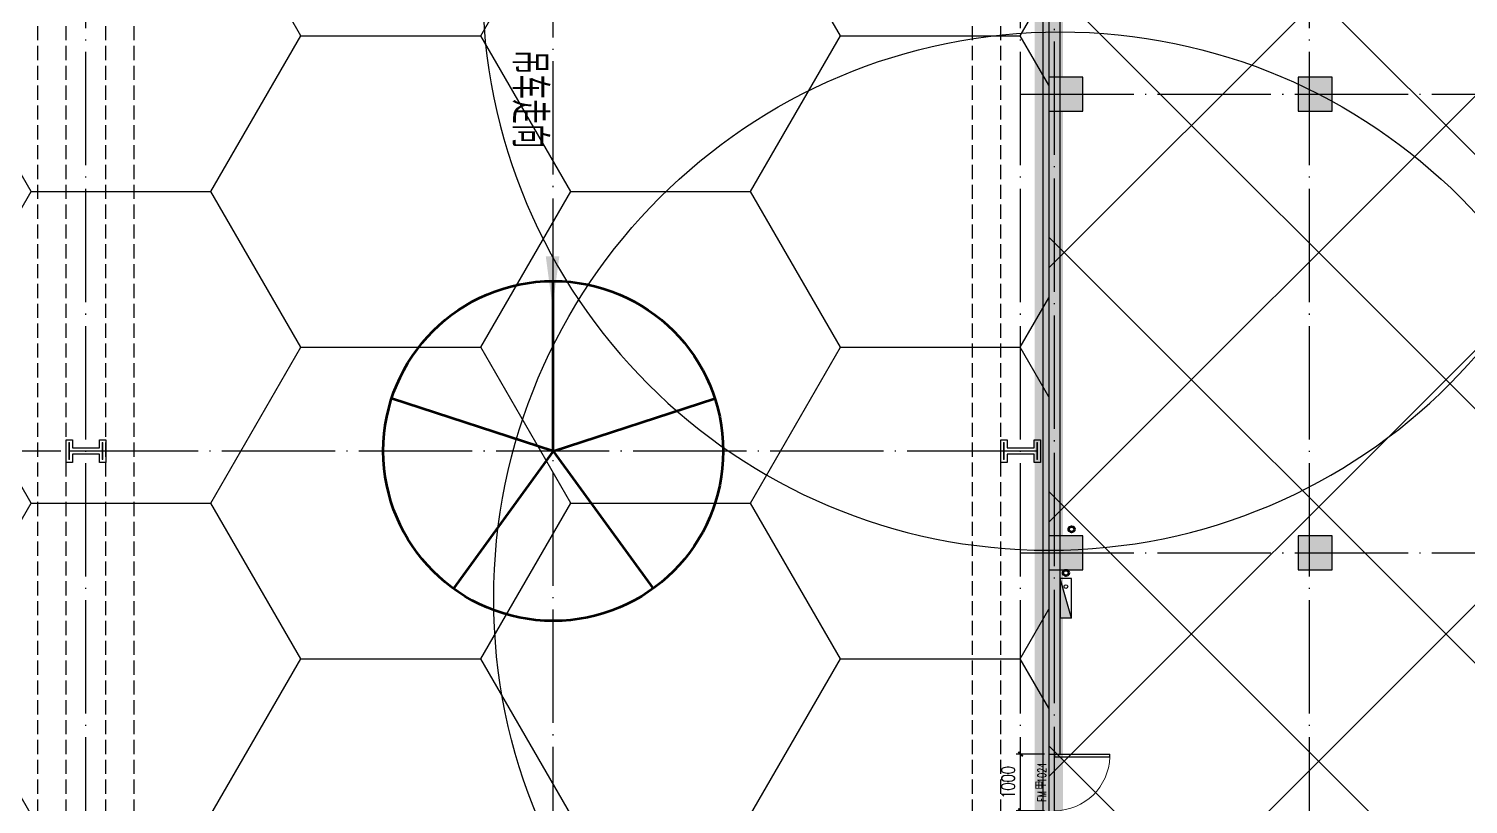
# Model space of a CAD drawing. Extents: x -821772 to -21949, y 506164 to 1049594.
# Drawn here: x -161963 to -136552, y 753585 to 767274 of the extents above; entities that cross this region are included whole.
import ezdxf
from ezdxf.xclip import XClip

# ---------------------------------------------------------------- set-up
doc = ezdxf.new("R2010")
doc.units = 0
doc.header["$LTSCALE"] = 1000
doc.header["$MEASUREMENT"] = 0
doc.header["$XCLIPFRAME"] = 2
for name, pattern in [('10平面20250807_t3$0$DASH', [0.35, 0.25, -0.1]), ('10平面20250807_t3$0$DOTE', [2.42, 2, -0.2, 0.02, -0.2]), ('DASH', [0.35, 0.25, -0.1])]:
    doc.linetypes.add(name, pattern=pattern)
doc.layers.get('Defpoints').update_dxf_attribs({"color": 210})
for name, color, linetype, lineweight in [('1-防火分区线', 201, 'DASH', 50), ('10平面20250807_t3$0$LG-ZF消防', 1, 'Continuous', 60), ('10平面20250807_t3$0$S-col', 8, 'Continuous', 0)]:
    doc.layers.add(name, color=color, linetype=linetype, lineweight=lineweight)
for name, color, linetype in [('10平面20250807_t3$0$A-AXIS-DOTE', 8, '10平面20250807_t3$0$DOTE'), ('10平面20250807_t3$0$A-AXIS-DP', 8, 'Continuous'), ('10平面20250807_t3$0$A-HATCH-2', 8, 'Continuous'), ('10平面20250807_t3$0$A-LIN-V', 8, 'Continuous'), ('10平面20250807_t3$0$A-WINDOW', 8, 'Continuous'), ('10平面20250807_t3$0$A-防火门窗', 8, 'Continuous'), ('10平面20250807_t3$0$AS-COLN', 8, 'Continuous'), ('10平面20250807_t3$0$AS-WALL', 8, 'Continuous'), ('10平面20250807_t3$0$AS-结构边线层', 8, 'Continuous'), ('10平面20250807_t3$0$PUB_HATCH', 8, 'Continuous'), ('10平面20250807_t3$0$SB_ZF消火栓', 10, 'Continuous'), ('10平面20250807_t3$0$建-箭头', 8, 'Continuous'), ('10平面20250807_t3$0$建-门窗编号', 8, 'Continuous'), ('PUB_HATCH', 8, 'Continuous')]:
    doc.layers.add(name, color=color, linetype=linetype)
doc.styles.add('10平面20250807_t3$0$_TCH_DIM_T3', font='SIMPLEX', dxfattribs={"width": 0.705882, "bigfont": 'GBCBIG'})
doc.styles.add('10平面20250807_t3$0$A-STANDARD', font='SIMPLEX', dxfattribs={"bigfont": 'GBCBIG'})
doc.styles.add('10平面20250807_t3$0$A-WIN-LABEL', font='SIMPLEX', dxfattribs={"bigfont": 'GBCBIG'})
doc.dimstyles.new('10平面20250807_t3$0$_TCH_ARCH&&80', dxfattribs={"dimtxt": 238, "dimasz": 80, "dimexe": 80, "dimexo": 80, "dimgap": 101, "dimtad": 1, "dimdec": 0, "dimzin": 0, "dimdsep": 46, "dimtxsty": '10平面20250807_t3$0$_TCH_DIM_T3', "dimblk": '10平面20250807_t3$0$_ArchTick', "dimcen": 0.09, "dimclrt": 7, "dimazin": 2, "dimtfac": 1, "dimtdec": 0, "dimtix": 1, "dimtmove": 2, "dimatfit": 3, "dimfxl": 0, "dimtolj": 1, "dimtzin": 0, "dimarcsym": 0})

# ---------------------------------------------------------------- blocks, each defined once
blk = doc.blocks.new('10平面20250807_t3$0$dote')
at = {"layer": '10平面20250807_t3$0$A-AXIS-DOTE'}
for p, q in [((59782.2, -68993.9), (59782.2, 36662.3)), ((68032.2, -69160), (68032.2, 36662.3)), ((76282.2, -68993.9), (76282.2, 36606.4)), ((81382.2, -68993.9), (81382.2, 36662.3)), ((76882.2, -68810), (76882.2, 36400)), ((76282.2, -38700), (98661.5, -38700)), ((76282.2, -45000), (-41310, -45000)), ((76282.2, -46800), (98661.5, -46800))]:
    blk.add_line(p, q, dxfattribs=at)
blk = doc.blocks.new('10平面20250807_t3$0$43243')
at = {"layer": '10平面20250807_t3$0$AS-结构边线层'}
for points in [[(-162964, 741250), (-156244, 741250), (-156244, 741420), (-149304, 741420), (-149304, 741670), (-147204, 741670), (-147204, 741420), (-144054, 741420), (-144054, 832220)], [(-143954, 832220), (-143954, 741420), (-143154, 741420), (-143154, 741720), (-140454, 741720), (-140454, 741420), (-128354, 741420), (-128354, 741420), (-128354, 741820), (-128054, 741820), (-128054, 774220), (-128354, 774220), (-128354, 774520), (-131054, 774520), (-131054, 782920), (-128354, 782920), (-128354, 783220), (-128054, 783220), (-128054, 818320)]]:
    blk.add_lwpolyline(points, dxfattribs=at)
blk = doc.blocks.new('10平面20250807_t3$0$_FZH')
at = {"layer": '10平面20250807_t3$0$A-HATCH-2'}
blk.add_lwpolyline([(-0.437, -0.25), (-0.437, 0.25), (-0.297, 0.25), (-0.297, 0.067), (0.298, 0.067), (0.298, 0.25), (0.438, 0.25), (0.438, -0.25), (0.298, -0.25), (0.298, -0.068), (-0.297, -0.068), (-0.297, -0.25)], close=True, dxfattribs=at)
at = {"layer": '10平面20250807_t3$0$S-col'}
blk.add_lwpolyline([(-0.375, -0.188), (-0.375, 0.187), (-0.36, 0.187), (-0.36, 0.005), (0.36, 0.005), (0.36, 0.187), (0.375, 0.187), (0.375, -0.188), (0.36, -0.188), (0.36, -0.005), (-0.36, -0.005), (-0.36, -0.188)], close=True, dxfattribs=at)
blk = doc.blocks.new('10平面20250807_t3$0$w4234324')
at = {"xscale": 800.0000000000005, "yscale": 800.0000000000005, "zscale": 800.0000000000005}
for p in [(-160954, 759820), (-144454, 759820)]:
    blk.add_blockref('10平面20250807_t3$0$_FZH', p, dxfattribs=at)
blk = doc.blocks.new('10平面20250807_t3$0$3243243')
at = {"layer": '10平面20250807_t3$0$A-HATCH-2', "linetype": '10平面20250807_t3$0$DASH'}
for p, q in [((-161804.2, 741520), (-161804.2, 832220)), ((-161304.2, 741520), (-161304.2, 832220)), ((-160604.2, 741520), (-160604.2, 832220)), ((-160104.2, 741520), (-160104.2, 832220)), ((-145304.2, 741520), (-145304.2, 822870)), ((-144804.2, 741520), (-144804.2, 822870))]:
    blk.add_line(p, q, dxfattribs=at)
blk = doc.blocks.new('10平面20250807_t3$0$w4324324')
at = {"layer": '10平面20250807_t3$0$A-HATCH-2', "lineweight": 60}
for q in [(-1694760, 686605), (-1697614, 684532), (-1691907, 684532), (-1696524, 681178), (-1692997, 681178)]:
    blk.add_line((-1694760, 683605), q, dxfattribs=at)
blk.add_circle((-1694760, 683605), 3000, dxfattribs=at)
blk = doc.blocks.new('10平面20250807_t3$0$w423432')
at = {"layer": '10平面20250807_t3$0$A-LIN-V'}
blk.add_blockref('10平面20250807_t3$0$w4324324', (16500, -63000), dxfattribs=at)
blk = doc.blocks.new('10平面20250807_t3$0$A$C5D961328')
at = {"layer": '10平面20250807_t3$0$SB_ZF消火栓'}
blk.add_hatch(color=256, dxfattribs=at).paths.add_polyline_path([(0, 40), (700, 40), (700, 240)])
at = {"layer": '10平面20250807_t3$0$A-LIN-V', "ltscale": 500}
blk.add_circle((350, 40), 10001, dxfattribs=at)
at = {"layer": '10平面20250807_t3$0$SB_ZF消火栓'}
for p, q in [((700, 240), (0, 240)), ((0, 240), (0, 40)), ((700, 240), (0, 40)), ((0, 40), (700, 40)), ((700, 240), (700, 40))]:
    blk.add_line(p, q, dxfattribs=at)
at = {"layer": '10平面20250807_t3$0$SB_ZF消火栓', "color": 1}
blk.add_circle((140, 140), 32.5, dxfattribs=at)
blk = doc.blocks.new('10平面20250807_t3$0$43242343')
at = {"layer": '10平面20250807_t3$0$LG-ZF消防', "linetype": 'Continuous'}
for centre in [(-143554, 758438), (-143654, 757668)]:
    blk.add_circle(centre, 50, dxfattribs=at)
blk = doc.blocks.new('10平面20250807_t3$0$234243242332')
at = {"layer": '10平面20250807_t3$0$LG-ZF消防', "linetype": 'Continuous'}
blk.add_blockref('10平面20250807_t3$0$43242343', (0, 0), dxfattribs=at)
at = {"layer": '10平面20250807_t3$0$SB_ZF消火栓', "xscale": -1, "rotation": 89.99999999999997}
blk.add_blockref('10平面20250807_t3$0$A$C5D961328', (-143914, 768420), dxfattribs=at)
at = {"layer": '10平面20250807_t3$0$SB_ZF消火栓', "rotation": 270}
blk.add_blockref('10平面20250807_t3$0$A$C5D961328', (-143794, 757568), dxfattribs=at)
blk = doc.blocks.new('10平面20250807_t3$0$w4324323333')
at = {"layer": '10平面20250807_t3$0$AS-COLN'}
for p, q in [((-143354, 766420), (-143954, 766420)), ((-143954, 766420), (-143954, 765820)), ((-143354, 765820), (-143354, 766420)), ((-138954, 766420), (-139554, 766420)), ((-139554, 766420), (-139554, 765820)), ((-138954, 765820), (-138954, 766420)), ((-143954, 765820), (-143354, 765820)), ((-139554, 765820), (-138954, 765820)), ((-143354, 758320), (-143954, 758320)), ((-143954, 758320), (-143954, 757720)), ((-143354, 757720), (-143354, 758320)), ((-138954, 758320), (-139554, 758320)), ((-139554, 758320), (-139554, 757720)), ((-138954, 757720), (-138954, 758320)), ((-143954, 757720), (-143354, 757720)), ((-139554, 757720), (-138954, 757720))]:
    blk.add_line(p, q, dxfattribs=at)
blk = doc.blocks.new('10平面20250807_t3$0$_ArchTick')
at = {"color": 0, "linetype": 'ByBlock', "const_width": 0.4}
blk.add_lwpolyline([(-0.5, -0.5), (0.5, 0.5)], dxfattribs=at)
blk = doc.blocks.new('*D12042')
at = {"layer": '10平面20250807_t3$0$A-AXIS-DP', "color": 0, "lineweight": -2}
for p, q in [((-144034, 754470), (-144534, 754470)), ((-144454, 753470), (-144454, 754470)), ((-144034, 753470), (-144534, 753470))]:
    blk.add_line(p, q, dxfattribs=at)
at = {"layer": 'Defpoints', "color": 0}
for p in [(-144454, 754470), (-143954, 754470), (-143954, 753470)]:
    blk.add_point(p, dxfattribs=at)
at = {"layer": '10平面20250807_t3$0$A-AXIS-DP', "color": 0, "lineweight": -2, "xscale": 80, "yscale": 80, "zscale": 80}
for p, rotation in [((-144454, 754470), 90), ((-144454, 753470), 270)]:
    blk.add_blockref('10平面20250807_t3$0$_ArchTick', p, dxfattribs=dict(at, rotation=rotation))
at = {"layer": '10平面20250807_t3$0$A-AXIS-DP', "color": 7, "insert": (-144674, 753970), "char_height": 238, "attachment_point": 5, "rotation": 90, "style": '10平面20250807_t3$0$_TCH_DIM_T3'}
blk.add_mtext('\\A1;1000', dxfattribs=at)
blk = doc.blocks.new('10平面20250807_t3$0$$DorLib2D$00000001')
for p, q in [((0.45, 0.975), (0.5, 0.975)), ((0.45, 0), (0.45, 0.975)), ((0.5, 0), (0.5, 0.975)), ((0.5, 0), (0.45, 0))]:
    blk.add_line(p, q)
at = {"lineweight": 13}
blk.add_arc((0.475, 0), 0.975, 91.4693, 180, dxfattribs=at)
blk = doc.blocks.new('10平面20250807_t3')
at = {"layer": '10平面20250807_t3$0$PUB_HATCH'}
for points in [[(-143954.2, 765820), (-143354.2, 765820), (-143354.2, 766420), (-143954.2, 766420)], [(-139554.2, 765820), (-138954.2, 765820), (-138954.2, 766420), (-139554.2, 766420)], [(-143954.2, 757720), (-143354.2, 757720), (-143354.2, 758320), (-143954.2, 758320)], [(-139554.2, 757720), (-138954.2, 757720), (-138954.2, 758320), (-139554.2, 758320)]]:
    blk.add_hatch(color=256, dxfattribs=at).paths.add_polyline_path(points)
at = {"layer": '10平面20250807_t3$0$AS-WALL'}
for p, q in [((-143954.2, 769420), (-143954.2, 754470)), ((-143754.2, 754470), (-143754.2, 769320)), ((-143954.2, 754470), (-143754.2, 754470))]:
    blk.add_line(p, q, dxfattribs=at)
at = {"layer": '10平面20250807_t3$0$建-箭头'}
blk.add_lwpolyline([(-152716.4, 769259.4, 0, 0, 0), (-152716.4, 762359.4, 0, 240, 0), (-152716.4, 763259.4, 0, 0, 0)], format="xyseb", dxfattribs=at)
at = {"layer": '10平面20250807_t3$0$A-AXIS-DP'}
blk.add_blockref('10平面20250807_t3$0$3243243', (0, 0), dxfattribs=at)
at = {"layer": '10平面20250807_t3$0$A-LIN-V'}
blk.add_blockref('10平面20250807_t3$0$w423432', (1525556.2, 139215), dxfattribs=at)
at = {"layer": '10平面20250807_t3$0$A-WINDOW'}
for name in ['10平面20250807_t3$0$43243', '10平面20250807_t3$0$w4234324']:
    blk.add_blockref(name, (0, 0), dxfattribs=at)
at = {"layer": '10平面20250807_t3$0$A-防火门窗', "xscale": -1000, "yscale": 1000, "zscale": 199.9999999999999, "rotation": 269.9999999745178}
blk.add_blockref('10平面20250807_t3$0$$DorLib2D$00000001', (-143854.2, 753970), dxfattribs=at)
at = {"layer": '10平面20250807_t3$0$AS-COLN'}
blk.add_blockref('10平面20250807_t3$0$w4324323333', (0, 0), dxfattribs=at)
at = {"layer": '10平面20250807_t3$0$AS-WALL'}
blk.add_blockref('10平面20250807_t3$0$dote', (-220736.4, 804820), dxfattribs=at)
at = {"layer": '10平面20250807_t3$0$SB_ZF消火栓', "linetype": 'Continuous'}
blk.add_blockref('10平面20250807_t3$0$234243242332', (0, 0), dxfattribs=at)
at = {"layer": '10平面20250807_t3$0$建-箭头', "color": 7, "style": '10平面20250807_t3$0$A-STANDARD'}
blk.add_text('吊车走向', height=604.44, rotation=270, dxfattribs=at).set_placement((-153421.4, 766902.1))
at = {"layer": '10平面20250807_t3$0$建-门窗编号', "style": '10平面20250807_t3$0$A-WIN-LABEL', "width": 0.705882}
for s, p in [('1024', (-144004.2, 753958.9)), ('FM', (-144004.2, 753626.1))]:
    blk.add_text(s, height=148.75, rotation=90, dxfattribs=at).set_placement(p)
at = {"layer": '10平面20250807_t3$0$建-门窗编号', "style": '10平面20250807_t3$0$A-WIN-LABEL'}
blk.add_text('甲', height=168.8, rotation=90, dxfattribs=at).set_placement((-144004.2, 753836.1))
at = {"layer": '10平面20250807_t3$0$A-AXIS-DP'}
dim = blk.add_aligned_dim(p1=(-143954.2, 753470), p2=(-143954.2, 754470), distance=500, dimstyle='10平面20250807_t3$0$_TCH_ARCH&&80', dxfattribs=at)
dim.commit()
dim.dimension.update_dxf_attribs({"geometry": '*D12042', "text_midpoint": (-144674.2, 753970)})

msp = doc.modelspace()

# ---------------------------------------------------------------- block references
at = {"ltscale": 100}
ref = msp.add_blockref('10平面20250807_t3', (0, 0), dxfattribs=at)
XClip(ref).set_block_clipping_path([(-386212.6353242097, 506163.79756496), (-21948.7593967821, 884998.2285294847)])

# ---------------------------------------------------------------- next in the draw order: hatches: boundary and pattern name
at = {"layer": 'PUB_HATCH', "ltscale": 5000}
h = msp.add_hatch(dxfattribs=at)
h.set_pattern_fill('HONEY', color=8, scale=2000)
h.set_pattern_definition([(0, (0, 0), (4762.5, 2749.63), [3175, -6350]), (120, (0, 0), (-4762.499, 2749.631), [3175, -6350]), (60, (0, 0), (0.0006, 5499.261), [-6350, 3175])])
h.paths.add_polyline_path([(-148304.2, 741220), (-148304.2, 741720), (-149704.2, 741720), (-149704.2, 741220), (-164804.2, 741220), (-164804.2, 741720), (-166204.2, 741720), (-166204.2, 741220), (-181304.2, 741220), (-181304.2, 741720), (-182704.2, 741720), (-182704.2, 741220), (-197804.2, 741220), (-197804.2, 741720), (-199204.2, 741720), (-199204.2, 741220), (-214304.2, 741220), (-214304.2, 741720), (-215704.2, 741720), (-215704.2, 741220), (-254554.2, 741220), (-254554.2, 760283.3), (-231116.1, 832520), (-215704.2, 832520), (-215704.2, 832020), (-214304.2, 832020), (-214304.2, 832520), (-182704.2, 832520), (-182704.2, 832020), (-181304.2, 832020), (-181304.2, 832520), (-157104.2, 832520), (-157104.2, 832020), (-155704.2, 832020), (-155704.2, 832520), (-143954.2, 832520), (-143954.2, 741220)])
h = msp.add_hatch(dxfattribs=at)
h.set_pattern_fill('ANSI37', color=8, scale=2000)
h.set_pattern_definition([(45, (0, 0), (-2245.064, 2245.064), []), (135, (0, 0), (-2245.064, -2245.064), [])])
h.paths.add_polyline_path([(-98054.2, 823320), (-113954.2, 823320), (-113954.2, 832520), (-112854.2, 832520), (-112854.2, 832220), (-110054.2, 832220), (-110054.2, 832520), (-98054.2, 832520)])
h.paths.add_polyline_path([(-143954.2, 832520), (-128054.2, 832520), (-128054.2, 782620), (-131454.2, 782620), (-131454.2, 774770), (-128054.2, 774770), (-128054.2, 741220), (-140054.2, 741220), (-140054.2, 741720), (-142854.2, 741720), (-142854.2, 741220), (-143954.2, 741220), (-143954.2, 823320)])

# ---------------------------------------------------------------- next in the draw order: linework, layer by layer
at = {"layer": '1-防火分区线', "color": 1, "linetype": 'DASH', "ltscale": 5, "const_width": 500}
msp.add_lwpolyline([(-143954.2, 832520), (-143954.2, 741220), (-148304.2, 741220), (-148304.2, 741720), (-149704.2, 741720), (-149704.2, 741220), (-164804.2, 741220), (-164804.2, 741720), (-166204.2, 741720), (-166204.2, 741220), (-181304.2, 741220), (-181304.2, 741720), (-182704.2, 741720), (-182704.2, 741220), (-197804.2, 741220), (-197804.2, 741720), (-199204.2, 741720), (-199204.2, 741220), (-214304.2, 741220)], dxfattribs=at)
msp.add_lwpolyline([(-143954.2, 832520), (-128054.2, 832520), (-128054.2, 782620), (-131454.2, 782620), (-131454.2, 774770), (-128054.2, 774770), (-128054.2, 741220), (-140054.2, 741220), (-140054.2, 741720), (-142854.2, 741720), (-142854.2, 741220), (-143954.2, 741220), (-143954.2, 823320)], close=True, dxfattribs=at)

doc.saveas('drawing.dxf')
